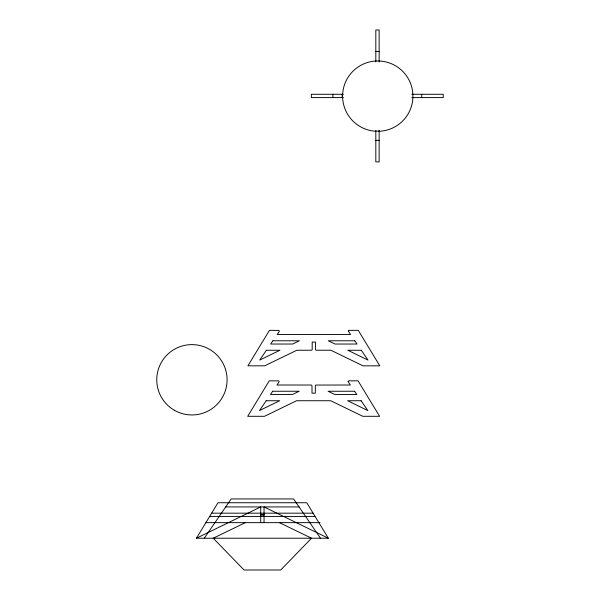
<?xml version="1.0" encoding="UTF-8"?>
<svg xmlns="http://www.w3.org/2000/svg" width="600" height="600" viewBox="0 0 600 600"><rect width="100%" height="100%" fill="white"/><g stroke="black" fill="none" stroke-linecap="round" stroke-linejoin="round"><path stroke-width="0.9" d="M196.433 538.222L217.98 502.74L306.78 502.74L328.327 538.222L196.433 538.222L260.722 506.933L260.722 522.638M204.3 538.222L231.157 498.938L293.61 498.938L320.468 538.222M245.303 522.653L213.233 538.222L244.035 570L280.725 570L311.535 538.222L279.457 522.653M375.817 51.54L379.14 51.54M343.343 94.275L311.362 94.275L311.362 97.605L343.343 97.605M411.78 94.275L443.25 94.275L443.25 97.605L411.78 97.605M375.817 131.085L379.14 131.085M375.817 140.347L379.14 140.347M225.69 506.933L299.077 506.933M211.65 513.173L313.05 513.173M260.722 514.463L264.045 514.463M260.722 515.107L264.045 515.107M209.67 516.42L314.925 516.42M205.89 522.653L320.032 522.653M328.327 538.222L264.045 506.933L264.045 522.638M421.71 94.275L421.71 97.605M379.14 61.943L379.14 30L375.817 30L375.817 61.943M379.14 130.417L379.14 161.887L375.817 161.887L375.817 130.417M342.165 94.275L342.165 97.605M332.903 94.275L332.903 97.605M375.255 131.22A35.168 35.168 0 0 1 348.03 77.363A35.168 35.168 0 0 1 408.36 78.795A35.168 35.168 0 0 1 378.6 131.303M348.308 331.005L350.55 334.538L277.163 334.538L279.337 331.343L279.007 330.413L269.452 330.345L247.913 365.827L264.705 365.827L296.782 350.257L311.752 350.212L312.195 349.62L312.195 342.067L315.517 342.067L315.517 349.62L315.96 350.212L330.93 350.257L363.007 365.827L379.8 365.827L358.26 330.345L348.945 330.353L348.308 331.005M348.105 381.472L350.355 385.013L315.757 385.058L315.322 385.65L315.322 393.18L312 393.18L312 385.702L311.46 385.028L276.968 385.013L279.142 381.817L278.858 380.903L269.257 380.82L247.71 416.303L264.51 416.303L296.58 400.732L330.735 400.732L362.812 416.303L379.605 416.303L358.058 380.82L348.75 380.82L348.112 381.428M266.415 350.257L259.695 360.097L279.9 350.257L266.415 350.257M272.903 340.778L270.675 344.032L292.702 344.032L299.385 340.778L272.903 340.778M266.22 400.732L259.493 410.565L279.697 400.732L266.22 400.732M272.7 391.245L270.48 394.5L292.5 394.5L299.19 391.245L272.7 391.245M354.81 340.778L328.327 340.778L335.01 344.032L357.038 344.032L354.81 340.778M361.298 350.257L347.812 350.257L368.017 360.097L361.298 350.257M354.615 391.245L328.132 391.245L334.815 394.5L356.843 394.5L354.615 391.245M361.103 400.732L347.618 400.732L367.822 410.565L361.103 400.732M174.337 410.243A35.168 35.168 0 0 0 227.093 379.785A35.168 35.168 0 0 0 174.337 349.327A35.168 35.168 0 0 0 174.337 410.243"/></g></svg>
